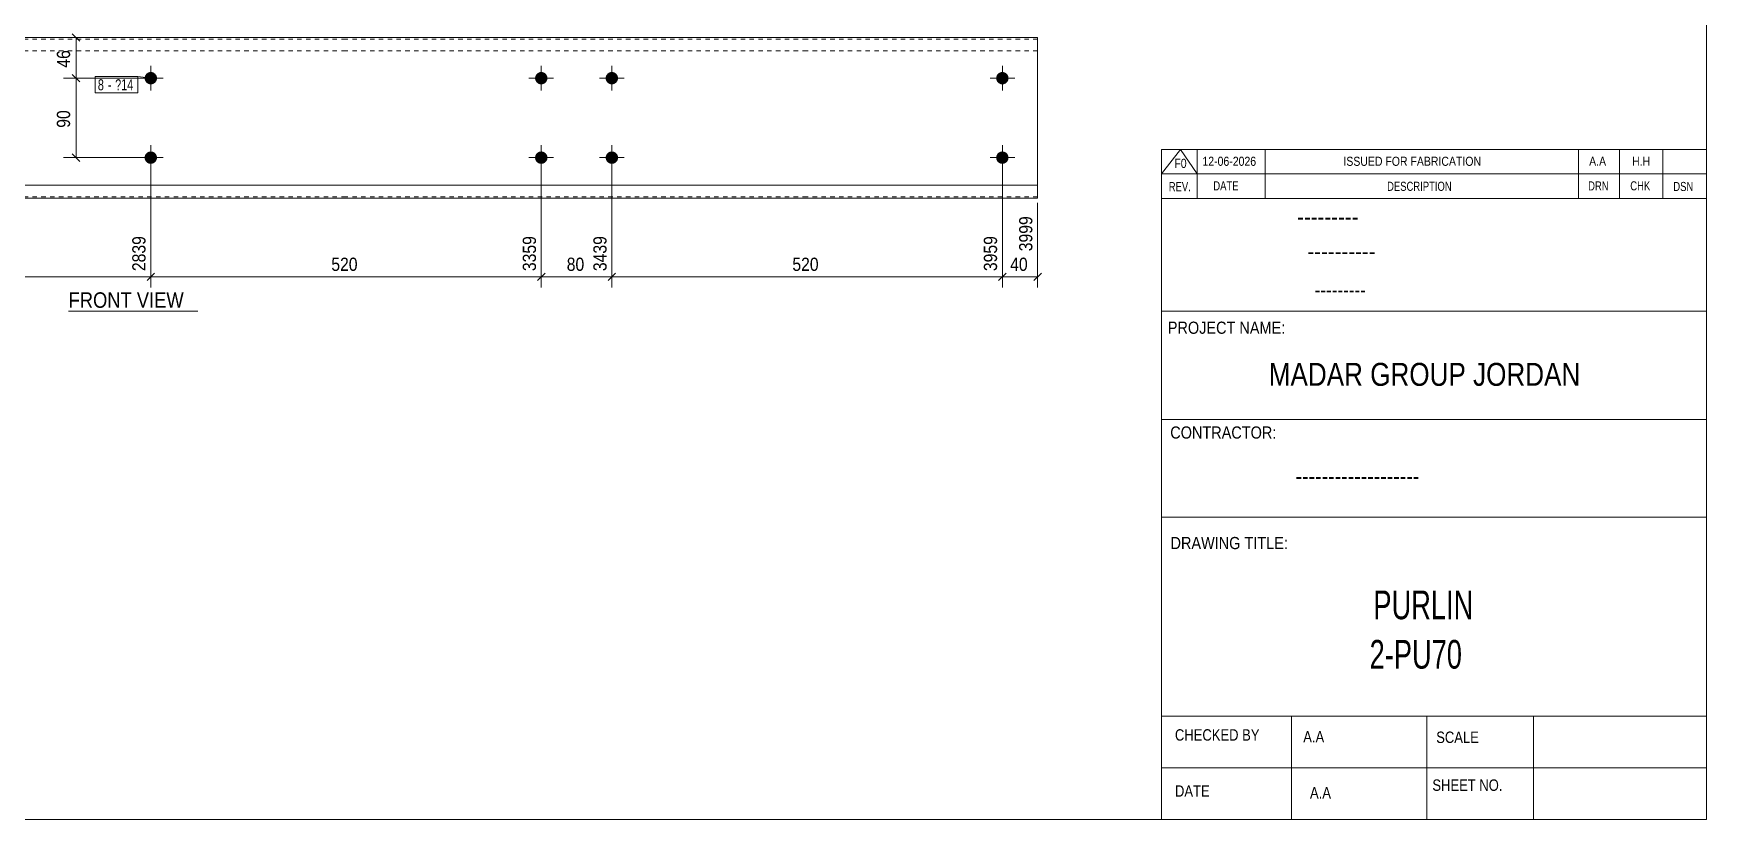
# Model space of a CAD drawing. Header units: millimetres. Extents: x 2 to 579, y 1 to 405.
# Drawn here: x 199.9 to 579, y 5 to 183 of the extents above; entities that cross this region are included whole.
import ezdxf

# ---------------------------------------------------------------- set-up
doc = ezdxf.new("R2010")
doc.units = ezdxf.units.MM
doc.linetypes.add('XKITLINE00', pattern=[0])
doc.linetypes.add('XKITLINE01', pattern=[4, 1, -1, 1, -1])
for name, color, linetype, lineweight in [('Bolt', 3, 'Continuous', 0), ('BoltMark', 7, 'Continuous', 0), ('Dimensions', 7, 'Continuous', 0), ('DrawingSheet', 5, 'Continuous', 0), ('OtherObjectType', 7, 'Continuous', 0), ('Part', 2, 'Continuous', 0)]:
    doc.layers.add(name, color=color, linetype=linetype, lineweight=lineweight)
doc.styles.add('@ARIAL_UNICODE_MS_BOLD', font='ARIAL.TTF')
doc.styles.add('ARIAL', font='ARIAL.TTF')
doc.styles.add('ARIAL_NARROW', font='ARIALN.TTF')
doc.styles.add('COMIC_SANS_MS_BOLD', font='COMICBD.TTF')
doc.styles.add('SWIS721_EX_BT', font='ARIAL.TTF')
doc.styles.add('SWISSE', font='ARIAL.TTF')

# ---------------------------------------------------------------- blocks, each defined once
blk = doc.blocks.new('*A3')
at = {"layer": 'Bolt'}
for points in [[(316.33, 172.88), (316.33, 172.84), (316.32, 172.81), (316.32, 172.77), (316.32, 172.74), (316.31, 172.7), (316.31, 172.67), (316.3, 172.64), (316.29, 172.6), (316.29, 172.57), (316.28, 172.54), (316.27, 172.5), (316.26, 172.47), (316.25, 172.44), (316.23, 172.41), (316.22, 172.37), (316.21, 172.34), (316.19, 172.31), (316.18, 172.28), (316.16, 172.25), (316.15, 172.22), (316.13, 172.19), (316.11, 172.16), (316.09, 172.13), (316.07, 172.1), (316.05, 172.08), (316.03, 172.05), (316.01, 172.02), (315.99, 172), (315.97, 171.97), (315.94, 171.94), (315.92, 171.92), (315.89, 171.9), (315.87, 171.87), (315.84, 171.85), (315.82, 171.83), (315.79, 171.81), (315.76, 171.79), (315.73, 171.77), (315.71, 171.75), (315.68, 171.73), (315.65, 171.71), (315.62, 171.69), (315.59, 171.68), (315.56, 171.66), (315.53, 171.64), (315.5, 171.63), (315.46, 171.62), (315.43, 171.6), (315.4, 171.59), (315.37, 171.58), (315.33, 171.57), (315.3, 171.56), (315.27, 171.55), (315.23, 171.54), (315.2, 171.54), (315.17, 171.53), (315.13, 171.53), (315.1, 171.52), (315.07, 171.52), (315.03, 171.51), (315, 171.51), (314.96, 171.51), (314.93, 171.51), (314.89, 171.51), (314.86, 171.51), (314.83, 171.51), (314.79, 171.52), (314.76, 171.52), (314.72, 171.53), (314.69, 171.53), (314.66, 171.54), (314.62, 171.54), (314.59, 171.55), (314.55, 171.56), (314.52, 171.57), (314.49, 171.58), (314.46, 171.59), (314.42, 171.6), (314.39, 171.62), (314.36, 171.63), (314.33, 171.64), (314.3, 171.66), (314.27, 171.68), (314.24, 171.69), (314.21, 171.71), (314.18, 171.73), (314.15, 171.75), (314.12, 171.77), (314.09, 171.79), (314.07, 171.81), (314.04, 171.83), (314.01, 171.85), (313.99, 171.87), (313.96, 171.9), (313.94, 171.92), (313.91, 171.94), (313.89, 171.97), (313.87, 172), (313.85, 172.02), (313.82, 172.05), (313.8, 172.08), (313.78, 172.1), (313.76, 172.13), (313.75, 172.16), (313.73, 172.19), (313.71, 172.22), (313.69, 172.25), (313.68, 172.28), (313.66, 172.31), (313.65, 172.34), (313.63, 172.37), (313.62, 172.41), (313.61, 172.44), (313.6, 172.47), (313.59, 172.5), (313.58, 172.54), (313.57, 172.57), (313.56, 172.6), (313.56, 172.64), (313.55, 172.67), (313.54, 172.7), (313.54, 172.74), (313.53, 172.77), (313.53, 172.81), (313.53, 172.84), (313.53, 172.88), (313.53, 172.91), (313.53, 172.94), (313.53, 172.98), (313.53, 173.01), (313.53, 173.05), (313.54, 173.08), (313.54, 173.12), (313.55, 173.15), (313.56, 173.18), (313.56, 173.22), (313.57, 173.25), (313.58, 173.28), (313.59, 173.32), (313.6, 173.35), (313.61, 173.38), (313.62, 173.41), (313.63, 173.45), (313.65, 173.48), (313.66, 173.51), (313.68, 173.54), (313.69, 173.57), (313.71, 173.6), (313.73, 173.63), (313.75, 173.66), (313.76, 173.69), (313.78, 173.72), (313.8, 173.74), (313.82, 173.77), (313.85, 173.8), (313.87, 173.82), (313.89, 173.85), (313.91, 173.88), (313.94, 173.9), (313.96, 173.92), (313.99, 173.95), (314.01, 173.97), (314.04, 173.99), (314.07, 174.01), (314.09, 174.03), (314.12, 174.05), (314.15, 174.07), (314.18, 174.09), (314.21, 174.11), (314.24, 174.13), (314.27, 174.14), (314.3, 174.16), (314.33, 174.18), (314.36, 174.19), (314.39, 174.2), (314.42, 174.22), (314.46, 174.23), (314.49, 174.24), (314.52, 174.25), (314.55, 174.26), (314.59, 174.27), (314.62, 174.28), (314.66, 174.28), (314.69, 174.29), (314.72, 174.29), (314.76, 174.3), (314.79, 174.3), (314.83, 174.31), (314.86, 174.31), (314.89, 174.31), (314.93, 174.31), (314.96, 174.31), (315, 174.31), (315.03, 174.31), (315.07, 174.3), (315.1, 174.3), (315.13, 174.29), (315.17, 174.29), (315.2, 174.28), (315.23, 174.28), (315.27, 174.27), (315.3, 174.26), (315.33, 174.25), (315.37, 174.24), (315.4, 174.23), (315.43, 174.22), (315.46, 174.2), (315.5, 174.19), (315.53, 174.18), (315.56, 174.16), (315.59, 174.14), (315.62, 174.13), (315.65, 174.11), (315.68, 174.09), (315.71, 174.07), (315.73, 174.05), (315.76, 174.03), (315.79, 174.01), (315.82, 173.99), (315.84, 173.97), (315.87, 173.95), (315.89, 173.92), (315.92, 173.9), (315.94, 173.88), (315.97, 173.85), (315.99, 173.82), (316.01, 173.8), (316.03, 173.77), (316.05, 173.74), (316.07, 173.72), (316.09, 173.69), (316.11, 173.66), (316.13, 173.63), (316.15, 173.6), (316.16, 173.57), (316.18, 173.54), (316.19, 173.51), (316.21, 173.48), (316.22, 173.45), (316.23, 173.41), (316.25, 173.38), (316.26, 173.35), (316.27, 173.32), (316.28, 173.28), (316.29, 173.25), (316.29, 173.22), (316.3, 173.18), (316.31, 173.15), (316.31, 173.12), (316.32, 173.08), (316.32, 173.05), (316.32, 173.01), (316.33, 172.98), (316.33, 172.94), (316.33, 172.91)], [(332.33, 172.88), (332.33, 172.84), (332.32, 172.81), (332.32, 172.77), (332.32, 172.74), (332.31, 172.7), (332.31, 172.67), (332.3, 172.64), (332.29, 172.6), (332.29, 172.57), (332.28, 172.54), (332.27, 172.5), (332.26, 172.47), (332.25, 172.44), (332.23, 172.41), (332.22, 172.37), (332.21, 172.34), (332.19, 172.31), (332.18, 172.28), (332.16, 172.25), (332.15, 172.22), (332.13, 172.19), (332.11, 172.16), (332.09, 172.13), (332.07, 172.1), (332.05, 172.08), (332.03, 172.05), (332.01, 172.02), (331.99, 172), (331.97, 171.97), (331.94, 171.94), (331.92, 171.92), (331.89, 171.9), (331.87, 171.87), (331.84, 171.85), (331.82, 171.83), (331.79, 171.81), (331.76, 171.79), (331.73, 171.77), (331.71, 171.75), (331.68, 171.73), (331.65, 171.71), (331.62, 171.69), (331.59, 171.68), (331.56, 171.66), (331.53, 171.64), (331.5, 171.63), (331.46, 171.62), (331.43, 171.6), (331.4, 171.59), (331.37, 171.58), (331.33, 171.57), (331.3, 171.56), (331.27, 171.55), (331.23, 171.54), (331.2, 171.54), (331.17, 171.53), (331.13, 171.53), (331.1, 171.52), (331.07, 171.52), (331.03, 171.51), (331, 171.51), (330.96, 171.51), (330.93, 171.51), (330.89, 171.51), (330.86, 171.51), (330.83, 171.51), (330.79, 171.52), (330.76, 171.52), (330.72, 171.53), (330.69, 171.53), (330.66, 171.54), (330.62, 171.54), (330.59, 171.55), (330.55, 171.56), (330.52, 171.57), (330.49, 171.58), (330.46, 171.59), (330.42, 171.6), (330.39, 171.62), (330.36, 171.63), (330.33, 171.64), (330.3, 171.66), (330.27, 171.68), (330.24, 171.69), (330.21, 171.71), (330.18, 171.73), (330.15, 171.75), (330.12, 171.77), (330.09, 171.79), (330.07, 171.81), (330.04, 171.83), (330.01, 171.85), (329.99, 171.87), (329.96, 171.9), (329.94, 171.92), (329.91, 171.94), (329.89, 171.97), (329.87, 172), (329.85, 172.02), (329.82, 172.05), (329.8, 172.08), (329.78, 172.1), (329.76, 172.13), (329.75, 172.16), (329.73, 172.19), (329.71, 172.22), (329.69, 172.25), (329.68, 172.28), (329.66, 172.31), (329.65, 172.34), (329.63, 172.37), (329.62, 172.41), (329.61, 172.44), (329.6, 172.47), (329.59, 172.5), (329.58, 172.54), (329.57, 172.57), (329.56, 172.6), (329.56, 172.64), (329.55, 172.67), (329.54, 172.7), (329.54, 172.74), (329.53, 172.77), (329.53, 172.81), (329.53, 172.84), (329.53, 172.88), (329.53, 172.91), (329.53, 172.94), (329.53, 172.98), (329.53, 173.01), (329.53, 173.05), (329.54, 173.08), (329.54, 173.12), (329.55, 173.15), (329.56, 173.18), (329.56, 173.22), (329.57, 173.25), (329.58, 173.28), (329.59, 173.32), (329.6, 173.35), (329.61, 173.38), (329.62, 173.41), (329.63, 173.45), (329.65, 173.48), (329.66, 173.51), (329.68, 173.54), (329.69, 173.57), (329.71, 173.6), (329.73, 173.63), (329.75, 173.66), (329.76, 173.69), (329.78, 173.72), (329.8, 173.74), (329.82, 173.77), (329.85, 173.8), (329.87, 173.82), (329.89, 173.85), (329.91, 173.88), (329.94, 173.9), (329.96, 173.92), (329.99, 173.95), (330.01, 173.97), (330.04, 173.99), (330.07, 174.01), (330.09, 174.03), (330.12, 174.05), (330.15, 174.07), (330.18, 174.09), (330.21, 174.11), (330.24, 174.13), (330.27, 174.14), (330.3, 174.16), (330.33, 174.18), (330.36, 174.19), (330.39, 174.2), (330.42, 174.22), (330.46, 174.23), (330.49, 174.24), (330.52, 174.25), (330.55, 174.26), (330.59, 174.27), (330.62, 174.28), (330.66, 174.28), (330.69, 174.29), (330.72, 174.29), (330.76, 174.3), (330.79, 174.3), (330.83, 174.31), (330.86, 174.31), (330.89, 174.31), (330.93, 174.31), (330.96, 174.31), (331, 174.31), (331.03, 174.31), (331.07, 174.3), (331.1, 174.3), (331.13, 174.29), (331.17, 174.29), (331.2, 174.28), (331.23, 174.28), (331.27, 174.27), (331.3, 174.26), (331.33, 174.25), (331.37, 174.24), (331.4, 174.23), (331.43, 174.22), (331.46, 174.2), (331.5, 174.19), (331.53, 174.18), (331.56, 174.16), (331.59, 174.14), (331.62, 174.13), (331.65, 174.11), (331.68, 174.09), (331.71, 174.07), (331.73, 174.05), (331.76, 174.03), (331.79, 174.01), (331.82, 173.99), (331.84, 173.97), (331.87, 173.95), (331.89, 173.92), (331.92, 173.9), (331.94, 173.88), (331.97, 173.85), (331.99, 173.82), (332.01, 173.8), (332.03, 173.77), (332.05, 173.74), (332.07, 173.72), (332.09, 173.69), (332.11, 173.66), (332.13, 173.63), (332.15, 173.6), (332.16, 173.57), (332.18, 173.54), (332.19, 173.51), (332.21, 173.48), (332.22, 173.45), (332.23, 173.41), (332.25, 173.38), (332.26, 173.35), (332.27, 173.32), (332.28, 173.28), (332.29, 173.25), (332.29, 173.22), (332.3, 173.18), (332.31, 173.15), (332.31, 173.12), (332.32, 173.08), (332.32, 173.05), (332.32, 173.01), (332.33, 172.98), (332.33, 172.94), (332.33, 172.91)], [(316.33, 154.88), (316.33, 154.84), (316.32, 154.81), (316.32, 154.77), (316.32, 154.74), (316.31, 154.7), (316.31, 154.67), (316.3, 154.64), (316.29, 154.6), (316.29, 154.57), (316.28, 154.54), (316.27, 154.5), (316.26, 154.47), (316.25, 154.44), (316.23, 154.41), (316.22, 154.37), (316.21, 154.34), (316.19, 154.31), (316.18, 154.28), (316.16, 154.25), (316.15, 154.22), (316.13, 154.19), (316.11, 154.16), (316.09, 154.13), (316.07, 154.1), (316.05, 154.08), (316.03, 154.05), (316.01, 154.02), (315.99, 154), (315.97, 153.97), (315.94, 153.94), (315.92, 153.92), (315.89, 153.9), (315.87, 153.87), (315.84, 153.85), (315.82, 153.83), (315.79, 153.81), (315.76, 153.79), (315.73, 153.77), (315.71, 153.75), (315.68, 153.73), (315.65, 153.71), (315.62, 153.69), (315.59, 153.68), (315.56, 153.66), (315.53, 153.64), (315.5, 153.63), (315.46, 153.62), (315.43, 153.6), (315.4, 153.59), (315.37, 153.58), (315.33, 153.57), (315.3, 153.56), (315.27, 153.55), (315.23, 153.54), (315.2, 153.54), (315.17, 153.53), (315.13, 153.53), (315.1, 153.52), (315.07, 153.52), (315.03, 153.51), (315, 153.51), (314.96, 153.51), (314.93, 153.51), (314.89, 153.51), (314.86, 153.51), (314.83, 153.51), (314.79, 153.52), (314.76, 153.52), (314.72, 153.53), (314.69, 153.53), (314.66, 153.54), (314.62, 153.54), (314.59, 153.55), (314.55, 153.56), (314.52, 153.57), (314.49, 153.58), (314.46, 153.59), (314.42, 153.6), (314.39, 153.62), (314.36, 153.63), (314.33, 153.64), (314.3, 153.66), (314.27, 153.68), (314.24, 153.69), (314.21, 153.71), (314.18, 153.73), (314.15, 153.75), (314.12, 153.77), (314.09, 153.79), (314.07, 153.81), (314.04, 153.83), (314.01, 153.85), (313.99, 153.87), (313.96, 153.9), (313.94, 153.92), (313.91, 153.94), (313.89, 153.97), (313.87, 154), (313.85, 154.02), (313.82, 154.05), (313.8, 154.08), (313.78, 154.1), (313.76, 154.13), (313.75, 154.16), (313.73, 154.19), (313.71, 154.22), (313.69, 154.25), (313.68, 154.28), (313.66, 154.31), (313.65, 154.34), (313.63, 154.37), (313.62, 154.41), (313.61, 154.44), (313.6, 154.47), (313.59, 154.5), (313.58, 154.54), (313.57, 154.57), (313.56, 154.6), (313.56, 154.64), (313.55, 154.67), (313.54, 154.7), (313.54, 154.74), (313.53, 154.77), (313.53, 154.81), (313.53, 154.84), (313.53, 154.88), (313.53, 154.91), (313.53, 154.94), (313.53, 154.98), (313.53, 155.01), (313.53, 155.05), (313.54, 155.08), (313.54, 155.12), (313.55, 155.15), (313.56, 155.18), (313.56, 155.22), (313.57, 155.25), (313.58, 155.28), (313.59, 155.32), (313.6, 155.35), (313.61, 155.38), (313.62, 155.41), (313.63, 155.45), (313.65, 155.48), (313.66, 155.51), (313.68, 155.54), (313.69, 155.57), (313.71, 155.6), (313.73, 155.63), (313.75, 155.66), (313.76, 155.69), (313.78, 155.72), (313.8, 155.74), (313.82, 155.77), (313.85, 155.8), (313.87, 155.82), (313.89, 155.85), (313.91, 155.88), (313.94, 155.9), (313.96, 155.92), (313.99, 155.95), (314.01, 155.97), (314.04, 155.99), (314.07, 156.01), (314.09, 156.03), (314.12, 156.05), (314.15, 156.07), (314.18, 156.09), (314.21, 156.11), (314.24, 156.13), (314.27, 156.14), (314.3, 156.16), (314.33, 156.18), (314.36, 156.19), (314.39, 156.2), (314.42, 156.22), (314.46, 156.23), (314.49, 156.24), (314.52, 156.25), (314.55, 156.26), (314.59, 156.27), (314.62, 156.28), (314.66, 156.28), (314.69, 156.29), (314.72, 156.29), (314.76, 156.3), (314.79, 156.3), (314.83, 156.31), (314.86, 156.31), (314.89, 156.31), (314.93, 156.31), (314.96, 156.31), (315, 156.31), (315.03, 156.31), (315.07, 156.3), (315.1, 156.3), (315.13, 156.29), (315.17, 156.29), (315.2, 156.28), (315.23, 156.28), (315.27, 156.27), (315.3, 156.26), (315.33, 156.25), (315.37, 156.24), (315.4, 156.23), (315.43, 156.22), (315.46, 156.2), (315.5, 156.19), (315.53, 156.18), (315.56, 156.16), (315.59, 156.14), (315.62, 156.13), (315.65, 156.11), (315.68, 156.09), (315.71, 156.07), (315.73, 156.05), (315.76, 156.03), (315.79, 156.01), (315.82, 155.99), (315.84, 155.97), (315.87, 155.95), (315.89, 155.92), (315.92, 155.9), (315.94, 155.88), (315.97, 155.85), (315.99, 155.82), (316.01, 155.8), (316.03, 155.77), (316.05, 155.74), (316.07, 155.72), (316.09, 155.69), (316.11, 155.66), (316.13, 155.63), (316.15, 155.6), (316.16, 155.57), (316.18, 155.54), (316.19, 155.51), (316.21, 155.48), (316.22, 155.45), (316.23, 155.41), (316.25, 155.38), (316.26, 155.35), (316.27, 155.32), (316.28, 155.28), (316.29, 155.25), (316.29, 155.22), (316.3, 155.18), (316.31, 155.15), (316.31, 155.12), (316.32, 155.08), (316.32, 155.05), (316.32, 155.01), (316.33, 154.98), (316.33, 154.94), (316.33, 154.91)], [(332.33, 154.88), (332.33, 154.84), (332.32, 154.81), (332.32, 154.77), (332.32, 154.74), (332.31, 154.7), (332.31, 154.67), (332.3, 154.64), (332.29, 154.6), (332.29, 154.57), (332.28, 154.54), (332.27, 154.5), (332.26, 154.47), (332.25, 154.44), (332.23, 154.41), (332.22, 154.37), (332.21, 154.34), (332.19, 154.31), (332.18, 154.28), (332.16, 154.25), (332.15, 154.22), (332.13, 154.19), (332.11, 154.16), (332.09, 154.13), (332.07, 154.1), (332.05, 154.08), (332.03, 154.05), (332.01, 154.02), (331.99, 154), (331.97, 153.97), (331.94, 153.94), (331.92, 153.92), (331.89, 153.9), (331.87, 153.87), (331.84, 153.85), (331.82, 153.83), (331.79, 153.81), (331.76, 153.79), (331.73, 153.77), (331.71, 153.75), (331.68, 153.73), (331.65, 153.71), (331.62, 153.69), (331.59, 153.68), (331.56, 153.66), (331.53, 153.64), (331.5, 153.63), (331.46, 153.62), (331.43, 153.6), (331.4, 153.59), (331.37, 153.58), (331.33, 153.57), (331.3, 153.56), (331.27, 153.55), (331.23, 153.54), (331.2, 153.54), (331.17, 153.53), (331.13, 153.53), (331.1, 153.52), (331.07, 153.52), (331.03, 153.51), (331, 153.51), (330.96, 153.51), (330.93, 153.51), (330.89, 153.51), (330.86, 153.51), (330.83, 153.51), (330.79, 153.52), (330.76, 153.52), (330.72, 153.53), (330.69, 153.53), (330.66, 153.54), (330.62, 153.54), (330.59, 153.55), (330.55, 153.56), (330.52, 153.57), (330.49, 153.58), (330.46, 153.59), (330.42, 153.6), (330.39, 153.62), (330.36, 153.63), (330.33, 153.64), (330.3, 153.66), (330.27, 153.68), (330.24, 153.69), (330.21, 153.71), (330.18, 153.73), (330.15, 153.75), (330.12, 153.77), (330.09, 153.79), (330.07, 153.81), (330.04, 153.83), (330.01, 153.85), (329.99, 153.87), (329.96, 153.9), (329.94, 153.92), (329.91, 153.94), (329.89, 153.97), (329.87, 154), (329.85, 154.02), (329.82, 154.05), (329.8, 154.08), (329.78, 154.1), (329.76, 154.13), (329.75, 154.16), (329.73, 154.19), (329.71, 154.22), (329.69, 154.25), (329.68, 154.28), (329.66, 154.31), (329.65, 154.34), (329.63, 154.37), (329.62, 154.41), (329.61, 154.44), (329.6, 154.47), (329.59, 154.5), (329.58, 154.54), (329.57, 154.57), (329.56, 154.6), (329.56, 154.64), (329.55, 154.67), (329.54, 154.7), (329.54, 154.74), (329.53, 154.77), (329.53, 154.81), (329.53, 154.84), (329.53, 154.88), (329.53, 154.91), (329.53, 154.94), (329.53, 154.98), (329.53, 155.01), (329.53, 155.05), (329.54, 155.08), (329.54, 155.12), (329.55, 155.15), (329.56, 155.18), (329.56, 155.22), (329.57, 155.25), (329.58, 155.28), (329.59, 155.32), (329.6, 155.35), (329.61, 155.38), (329.62, 155.41), (329.63, 155.45), (329.65, 155.48), (329.66, 155.51), (329.68, 155.54), (329.69, 155.57), (329.71, 155.6), (329.73, 155.63), (329.75, 155.66), (329.76, 155.69), (329.78, 155.72), (329.8, 155.74), (329.82, 155.77), (329.85, 155.8), (329.87, 155.82), (329.89, 155.85), (329.91, 155.88), (329.94, 155.9), (329.96, 155.92), (329.99, 155.95), (330.01, 155.97), (330.04, 155.99), (330.07, 156.01), (330.09, 156.03), (330.12, 156.05), (330.15, 156.07), (330.18, 156.09), (330.21, 156.11), (330.24, 156.13), (330.27, 156.14), (330.3, 156.16), (330.33, 156.18), (330.36, 156.19), (330.39, 156.2), (330.42, 156.22), (330.46, 156.23), (330.49, 156.24), (330.52, 156.25), (330.55, 156.26), (330.59, 156.27), (330.62, 156.28), (330.66, 156.28), (330.69, 156.29), (330.72, 156.29), (330.76, 156.3), (330.79, 156.3), (330.83, 156.31), (330.86, 156.31), (330.89, 156.31), (330.93, 156.31), (330.96, 156.31), (331, 156.31), (331.03, 156.31), (331.07, 156.3), (331.1, 156.3), (331.13, 156.29), (331.17, 156.29), (331.2, 156.28), (331.23, 156.28), (331.27, 156.27), (331.3, 156.26), (331.33, 156.25), (331.37, 156.24), (331.4, 156.23), (331.43, 156.22), (331.46, 156.2), (331.5, 156.19), (331.53, 156.18), (331.56, 156.16), (331.59, 156.14), (331.62, 156.13), (331.65, 156.11), (331.68, 156.09), (331.71, 156.07), (331.73, 156.05), (331.76, 156.03), (331.79, 156.01), (331.82, 155.99), (331.84, 155.97), (331.87, 155.95), (331.89, 155.92), (331.92, 155.9), (331.94, 155.88), (331.97, 155.85), (331.99, 155.82), (332.01, 155.8), (332.03, 155.77), (332.05, 155.74), (332.07, 155.72), (332.09, 155.69), (332.11, 155.66), (332.13, 155.63), (332.15, 155.6), (332.16, 155.57), (332.18, 155.54), (332.19, 155.51), (332.21, 155.48), (332.22, 155.45), (332.23, 155.41), (332.25, 155.38), (332.26, 155.35), (332.27, 155.32), (332.28, 155.28), (332.29, 155.25), (332.29, 155.22), (332.3, 155.18), (332.31, 155.15), (332.31, 155.12), (332.32, 155.08), (332.32, 155.05), (332.32, 155.01), (332.33, 154.98), (332.33, 154.94), (332.33, 154.91)]]:
    blk.add_hatch(color=3, dxfattribs=at).paths.add_polyline_path(points, flags=17)
at = {"layer": 'Bolt', "color": 3, "linetype": 'XKITLINE00', "lineweight": 0}
for p, q in [((314.93, 175.71), (314.93, 170.11)), ((330.93, 175.71), (330.93, 170.11)), ((317.73, 172.91), (312.13, 172.91)), ((333.73, 172.91), (328.13, 172.91)), ((314.93, 157.71), (314.93, 152.11)), ((330.93, 157.71), (330.93, 152.11)), ((317.73, 154.91), (312.13, 154.91)), ((333.73, 154.91), (328.13, 154.91))]:
    blk.add_line(p, q, dxfattribs=at)
blk = doc.blocks.new('*A4')
at = {"layer": 'Bolt'}
for points in [[(227.84, 172.88), (227.84, 172.84), (227.84, 172.81), (227.83, 172.77), (227.83, 172.74), (227.83, 172.7), (227.82, 172.67), (227.81, 172.64), (227.81, 172.6), (227.8, 172.57), (227.79, 172.54), (227.78, 172.5), (227.77, 172.47), (227.76, 172.44), (227.75, 172.41), (227.73, 172.37), (227.72, 172.34), (227.71, 172.31), (227.69, 172.28), (227.68, 172.25), (227.66, 172.22), (227.64, 172.19), (227.62, 172.16), (227.6, 172.13), (227.58, 172.1), (227.56, 172.08), (227.54, 172.05), (227.52, 172.02), (227.5, 172), (227.48, 171.97), (227.45, 171.94), (227.43, 171.92), (227.41, 171.9), (227.38, 171.87), (227.35, 171.85), (227.33, 171.83), (227.3, 171.81), (227.27, 171.79), (227.25, 171.77), (227.22, 171.75), (227.19, 171.73), (227.16, 171.71), (227.13, 171.69), (227.1, 171.68), (227.07, 171.66), (227.04, 171.64), (227.01, 171.63), (226.98, 171.62), (226.94, 171.6), (226.91, 171.59), (226.88, 171.58), (226.85, 171.57), (226.81, 171.56), (226.78, 171.55), (226.75, 171.54), (226.71, 171.54), (226.68, 171.53), (226.65, 171.53), (226.61, 171.52), (226.58, 171.52), (226.54, 171.51), (226.51, 171.51), (226.47, 171.51), (226.44, 171.51), (226.41, 171.51), (226.37, 171.51), (226.34, 171.51), (226.3, 171.52), (226.27, 171.52), (226.23, 171.53), (226.2, 171.53), (226.17, 171.54), (226.13, 171.54), (226.1, 171.55), (226.07, 171.56), (226.03, 171.57), (226, 171.58), (225.97, 171.59), (225.94, 171.6), (225.9, 171.62), (225.87, 171.63), (225.84, 171.64), (225.81, 171.66), (225.78, 171.68), (225.75, 171.69), (225.72, 171.71), (225.69, 171.73), (225.66, 171.75), (225.63, 171.77), (225.61, 171.79), (225.58, 171.81), (225.55, 171.83), (225.53, 171.85), (225.5, 171.87), (225.47, 171.9), (225.45, 171.92), (225.43, 171.94), (225.4, 171.97), (225.38, 172), (225.36, 172.02), (225.34, 172.05), (225.32, 172.08), (225.3, 172.1), (225.28, 172.13), (225.26, 172.16), (225.24, 172.19), (225.22, 172.22), (225.21, 172.25), (225.19, 172.28), (225.17, 172.31), (225.16, 172.34), (225.15, 172.37), (225.13, 172.41), (225.12, 172.44), (225.11, 172.47), (225.1, 172.5), (225.09, 172.54), (225.08, 172.57), (225.07, 172.6), (225.07, 172.64), (225.06, 172.67), (225.06, 172.7), (225.05, 172.74), (225.05, 172.77), (225.04, 172.81), (225.04, 172.84), (225.04, 172.88), (225.04, 172.91), (225.04, 172.94), (225.04, 172.98), (225.04, 173.01), (225.05, 173.05), (225.05, 173.08), (225.06, 173.12), (225.06, 173.15), (225.07, 173.18), (225.07, 173.22), (225.08, 173.25), (225.09, 173.28), (225.1, 173.32), (225.11, 173.35), (225.12, 173.38), (225.13, 173.41), (225.15, 173.45), (225.16, 173.48), (225.17, 173.51), (225.19, 173.54), (225.21, 173.57), (225.22, 173.6), (225.24, 173.63), (225.26, 173.66), (225.28, 173.69), (225.3, 173.72), (225.32, 173.74), (225.34, 173.77), (225.36, 173.8), (225.38, 173.82), (225.4, 173.85), (225.43, 173.88), (225.45, 173.9), (225.47, 173.92), (225.5, 173.95), (225.53, 173.97), (225.55, 173.99), (225.58, 174.01), (225.61, 174.03), (225.63, 174.05), (225.66, 174.07), (225.69, 174.09), (225.72, 174.11), (225.75, 174.13), (225.78, 174.14), (225.81, 174.16), (225.84, 174.18), (225.87, 174.19), (225.9, 174.2), (225.94, 174.22), (225.97, 174.23), (226, 174.24), (226.03, 174.25), (226.07, 174.26), (226.1, 174.27), (226.13, 174.28), (226.17, 174.28), (226.2, 174.29), (226.23, 174.29), (226.27, 174.3), (226.3, 174.3), (226.34, 174.31), (226.37, 174.31), (226.41, 174.31), (226.44, 174.31), (226.47, 174.31), (226.51, 174.31), (226.54, 174.31), (226.58, 174.3), (226.61, 174.3), (226.65, 174.29), (226.68, 174.29), (226.71, 174.28), (226.75, 174.28), (226.78, 174.27), (226.81, 174.26), (226.85, 174.25), (226.88, 174.24), (226.91, 174.23), (226.94, 174.22), (226.98, 174.2), (227.01, 174.19), (227.04, 174.18), (227.07, 174.16), (227.1, 174.14), (227.13, 174.13), (227.16, 174.11), (227.19, 174.09), (227.22, 174.07), (227.25, 174.05), (227.27, 174.03), (227.3, 174.01), (227.33, 173.99), (227.35, 173.97), (227.38, 173.95), (227.41, 173.92), (227.43, 173.9), (227.45, 173.88), (227.48, 173.85), (227.5, 173.82), (227.52, 173.8), (227.54, 173.77), (227.56, 173.74), (227.58, 173.72), (227.6, 173.69), (227.62, 173.66), (227.64, 173.63), (227.66, 173.6), (227.68, 173.57), (227.69, 173.54), (227.71, 173.51), (227.72, 173.48), (227.73, 173.45), (227.75, 173.41), (227.76, 173.38), (227.77, 173.35), (227.78, 173.32), (227.79, 173.28), (227.8, 173.25), (227.81, 173.22), (227.81, 173.18), (227.82, 173.15), (227.83, 173.12), (227.83, 173.08), (227.83, 173.05), (227.84, 173.01), (227.84, 172.98), (227.84, 172.94), (227.84, 172.91)], [(420.82, 172.88), (420.81, 172.84), (420.81, 172.81), (420.81, 172.77), (420.81, 172.74), (420.8, 172.7), (420.8, 172.67), (420.79, 172.64), (420.78, 172.6), (420.77, 172.57), (420.77, 172.54), (420.76, 172.5), (420.75, 172.47), (420.73, 172.44), (420.72, 172.41), (420.71, 172.37), (420.7, 172.34), (420.68, 172.31), (420.67, 172.28), (420.65, 172.25), (420.63, 172.22), (420.62, 172.19), (420.6, 172.16), (420.58, 172.13), (420.56, 172.1), (420.54, 172.08), (420.52, 172.05), (420.5, 172.02), (420.48, 172), (420.45, 171.97), (420.43, 171.94), (420.41, 171.92), (420.38, 171.9), (420.36, 171.87), (420.33, 171.85), (420.3, 171.83), (420.28, 171.81), (420.25, 171.79), (420.22, 171.77), (420.19, 171.75), (420.17, 171.73), (420.14, 171.71), (420.11, 171.69), (420.08, 171.68), (420.05, 171.66), (420.01, 171.64), (419.98, 171.63), (419.95, 171.62), (419.92, 171.6), (419.89, 171.59), (419.86, 171.58), (419.82, 171.57), (419.79, 171.56), (419.76, 171.55), (419.72, 171.54), (419.69, 171.54), (419.66, 171.53), (419.62, 171.53), (419.59, 171.52), (419.55, 171.52), (419.52, 171.51), (419.48, 171.51), (419.45, 171.51), (419.42, 171.51), (419.38, 171.51), (419.35, 171.51), (419.31, 171.51), (419.28, 171.52), (419.24, 171.52), (419.21, 171.53), (419.18, 171.53), (419.14, 171.54), (419.11, 171.54), (419.08, 171.55), (419.04, 171.56), (419.01, 171.57), (418.98, 171.58), (418.94, 171.59), (418.91, 171.6), (418.88, 171.62), (418.85, 171.63), (418.82, 171.64), (418.79, 171.66), (418.76, 171.68), (418.73, 171.69), (418.7, 171.71), (418.67, 171.73), (418.64, 171.75), (418.61, 171.77), (418.58, 171.79), (418.55, 171.81), (418.53, 171.83), (418.5, 171.85), (418.48, 171.87), (418.45, 171.9), (418.43, 171.92), (418.4, 171.94), (418.38, 171.97), (418.36, 172), (418.33, 172.02), (418.31, 172.05), (418.29, 172.08), (418.27, 172.1), (418.25, 172.13), (418.23, 172.16), (418.22, 172.19), (418.2, 172.22), (418.18, 172.25), (418.17, 172.28), (418.15, 172.31), (418.14, 172.34), (418.12, 172.37), (418.11, 172.41), (418.1, 172.44), (418.09, 172.47), (418.08, 172.5), (418.07, 172.54), (418.06, 172.57), (418.05, 172.6), (418.04, 172.64), (418.04, 172.67), (418.03, 172.7), (418.03, 172.74), (418.02, 172.77), (418.02, 172.81), (418.02, 172.84), (418.02, 172.88), (418.02, 172.91), (418.02, 172.94), (418.02, 172.98), (418.02, 173.01), (418.02, 173.05), (418.03, 173.08), (418.03, 173.12), (418.04, 173.15), (418.04, 173.18), (418.05, 173.22), (418.06, 173.25), (418.07, 173.28), (418.08, 173.32), (418.09, 173.35), (418.1, 173.38), (418.11, 173.41), (418.12, 173.45), (418.14, 173.48), (418.15, 173.51), (418.17, 173.54), (418.18, 173.57), (418.2, 173.6), (418.22, 173.63), (418.23, 173.66), (418.25, 173.69), (418.27, 173.72), (418.29, 173.74), (418.31, 173.77), (418.33, 173.8), (418.36, 173.82), (418.38, 173.85), (418.4, 173.88), (418.43, 173.9), (418.45, 173.92), (418.48, 173.95), (418.5, 173.97), (418.53, 173.99), (418.55, 174.01), (418.58, 174.03), (418.61, 174.05), (418.64, 174.07), (418.67, 174.09), (418.7, 174.11), (418.73, 174.13), (418.76, 174.14), (418.79, 174.16), (418.82, 174.18), (418.85, 174.19), (418.88, 174.2), (418.91, 174.22), (418.94, 174.23), (418.98, 174.24), (419.01, 174.25), (419.04, 174.26), (419.08, 174.27), (419.11, 174.28), (419.14, 174.28), (419.18, 174.29), (419.21, 174.29), (419.24, 174.3), (419.28, 174.3), (419.31, 174.31), (419.35, 174.31), (419.38, 174.31), (419.42, 174.31), (419.45, 174.31), (419.48, 174.31), (419.52, 174.31), (419.55, 174.3), (419.59, 174.3), (419.62, 174.29), (419.66, 174.29), (419.69, 174.28), (419.72, 174.28), (419.76, 174.27), (419.79, 174.26), (419.82, 174.25), (419.86, 174.24), (419.89, 174.23), (419.92, 174.22), (419.95, 174.2), (419.98, 174.19), (420.01, 174.18), (420.05, 174.16), (420.08, 174.14), (420.11, 174.13), (420.14, 174.11), (420.17, 174.09), (420.19, 174.07), (420.22, 174.05), (420.25, 174.03), (420.28, 174.01), (420.3, 173.99), (420.33, 173.97), (420.36, 173.95), (420.38, 173.92), (420.41, 173.9), (420.43, 173.88), (420.45, 173.85), (420.48, 173.82), (420.5, 173.8), (420.52, 173.77), (420.54, 173.74), (420.56, 173.72), (420.58, 173.69), (420.6, 173.66), (420.62, 173.63), (420.63, 173.6), (420.65, 173.57), (420.67, 173.54), (420.68, 173.51), (420.7, 173.48), (420.71, 173.45), (420.72, 173.41), (420.73, 173.38), (420.75, 173.35), (420.76, 173.32), (420.77, 173.28), (420.77, 173.25), (420.78, 173.22), (420.79, 173.18), (420.8, 173.15), (420.8, 173.12), (420.81, 173.08), (420.81, 173.05), (420.81, 173.01), (420.81, 172.98), (420.82, 172.94), (420.82, 172.91)], [(227.84, 154.88), (227.84, 154.84), (227.84, 154.81), (227.83, 154.77), (227.83, 154.74), (227.83, 154.7), (227.82, 154.67), (227.81, 154.64), (227.81, 154.6), (227.8, 154.57), (227.79, 154.54), (227.78, 154.5), (227.77, 154.47), (227.76, 154.44), (227.75, 154.41), (227.73, 154.37), (227.72, 154.34), (227.71, 154.31), (227.69, 154.28), (227.68, 154.25), (227.66, 154.22), (227.64, 154.19), (227.62, 154.16), (227.6, 154.13), (227.58, 154.1), (227.56, 154.08), (227.54, 154.05), (227.52, 154.02), (227.5, 154), (227.48, 153.97), (227.45, 153.94), (227.43, 153.92), (227.41, 153.9), (227.38, 153.87), (227.35, 153.85), (227.33, 153.83), (227.3, 153.81), (227.27, 153.79), (227.25, 153.77), (227.22, 153.75), (227.19, 153.73), (227.16, 153.71), (227.13, 153.69), (227.1, 153.68), (227.07, 153.66), (227.04, 153.64), (227.01, 153.63), (226.98, 153.62), (226.94, 153.6), (226.91, 153.59), (226.88, 153.58), (226.85, 153.57), (226.81, 153.56), (226.78, 153.55), (226.75, 153.54), (226.71, 153.54), (226.68, 153.53), (226.65, 153.53), (226.61, 153.52), (226.58, 153.52), (226.54, 153.51), (226.51, 153.51), (226.47, 153.51), (226.44, 153.51), (226.41, 153.51), (226.37, 153.51), (226.34, 153.51), (226.3, 153.52), (226.27, 153.52), (226.23, 153.53), (226.2, 153.53), (226.17, 153.54), (226.13, 153.54), (226.1, 153.55), (226.07, 153.56), (226.03, 153.57), (226, 153.58), (225.97, 153.59), (225.94, 153.6), (225.9, 153.62), (225.87, 153.63), (225.84, 153.64), (225.81, 153.66), (225.78, 153.68), (225.75, 153.69), (225.72, 153.71), (225.69, 153.73), (225.66, 153.75), (225.63, 153.77), (225.61, 153.79), (225.58, 153.81), (225.55, 153.83), (225.53, 153.85), (225.5, 153.87), (225.47, 153.9), (225.45, 153.92), (225.43, 153.94), (225.4, 153.97), (225.38, 154), (225.36, 154.02), (225.34, 154.05), (225.32, 154.08), (225.3, 154.1), (225.28, 154.13), (225.26, 154.16), (225.24, 154.19), (225.22, 154.22), (225.21, 154.25), (225.19, 154.28), (225.17, 154.31), (225.16, 154.34), (225.15, 154.37), (225.13, 154.41), (225.12, 154.44), (225.11, 154.47), (225.1, 154.5), (225.09, 154.54), (225.08, 154.57), (225.07, 154.6), (225.07, 154.64), (225.06, 154.67), (225.06, 154.7), (225.05, 154.74), (225.05, 154.77), (225.04, 154.81), (225.04, 154.84), (225.04, 154.88), (225.04, 154.91), (225.04, 154.94), (225.04, 154.98), (225.04, 155.01), (225.05, 155.05), (225.05, 155.08), (225.06, 155.12), (225.06, 155.15), (225.07, 155.18), (225.07, 155.22), (225.08, 155.25), (225.09, 155.28), (225.1, 155.32), (225.11, 155.35), (225.12, 155.38), (225.13, 155.41), (225.15, 155.45), (225.16, 155.48), (225.17, 155.51), (225.19, 155.54), (225.21, 155.57), (225.22, 155.6), (225.24, 155.63), (225.26, 155.66), (225.28, 155.69), (225.3, 155.72), (225.32, 155.74), (225.34, 155.77), (225.36, 155.8), (225.38, 155.82), (225.4, 155.85), (225.43, 155.88), (225.45, 155.9), (225.47, 155.92), (225.5, 155.95), (225.53, 155.97), (225.55, 155.99), (225.58, 156.01), (225.61, 156.03), (225.63, 156.05), (225.66, 156.07), (225.69, 156.09), (225.72, 156.11), (225.75, 156.13), (225.78, 156.14), (225.81, 156.16), (225.84, 156.18), (225.87, 156.19), (225.9, 156.2), (225.94, 156.22), (225.97, 156.23), (226, 156.24), (226.03, 156.25), (226.07, 156.26), (226.1, 156.27), (226.13, 156.28), (226.17, 156.28), (226.2, 156.29), (226.23, 156.29), (226.27, 156.3), (226.3, 156.3), (226.34, 156.31), (226.37, 156.31), (226.41, 156.31), (226.44, 156.31), (226.47, 156.31), (226.51, 156.31), (226.54, 156.31), (226.58, 156.3), (226.61, 156.3), (226.65, 156.29), (226.68, 156.29), (226.71, 156.28), (226.75, 156.28), (226.78, 156.27), (226.81, 156.26), (226.85, 156.25), (226.88, 156.24), (226.91, 156.23), (226.94, 156.22), (226.98, 156.2), (227.01, 156.19), (227.04, 156.18), (227.07, 156.16), (227.1, 156.14), (227.13, 156.13), (227.16, 156.11), (227.19, 156.09), (227.22, 156.07), (227.25, 156.05), (227.27, 156.03), (227.3, 156.01), (227.33, 155.99), (227.35, 155.97), (227.38, 155.95), (227.41, 155.92), (227.43, 155.9), (227.45, 155.88), (227.48, 155.85), (227.5, 155.82), (227.52, 155.8), (227.54, 155.77), (227.56, 155.74), (227.58, 155.72), (227.6, 155.69), (227.62, 155.66), (227.64, 155.63), (227.66, 155.6), (227.68, 155.57), (227.69, 155.54), (227.71, 155.51), (227.72, 155.48), (227.73, 155.45), (227.75, 155.41), (227.76, 155.38), (227.77, 155.35), (227.78, 155.32), (227.79, 155.28), (227.8, 155.25), (227.81, 155.22), (227.81, 155.18), (227.82, 155.15), (227.83, 155.12), (227.83, 155.08), (227.83, 155.05), (227.84, 155.01), (227.84, 154.98), (227.84, 154.94), (227.84, 154.91)], [(420.82, 154.88), (420.81, 154.84), (420.81, 154.81), (420.81, 154.77), (420.81, 154.74), (420.8, 154.7), (420.8, 154.67), (420.79, 154.64), (420.78, 154.6), (420.77, 154.57), (420.77, 154.54), (420.76, 154.5), (420.75, 154.47), (420.73, 154.44), (420.72, 154.41), (420.71, 154.37), (420.7, 154.34), (420.68, 154.31), (420.67, 154.28), (420.65, 154.25), (420.63, 154.22), (420.62, 154.19), (420.6, 154.16), (420.58, 154.13), (420.56, 154.1), (420.54, 154.08), (420.52, 154.05), (420.5, 154.02), (420.48, 154), (420.45, 153.97), (420.43, 153.94), (420.41, 153.92), (420.38, 153.9), (420.36, 153.87), (420.33, 153.85), (420.3, 153.83), (420.28, 153.81), (420.25, 153.79), (420.22, 153.77), (420.19, 153.75), (420.17, 153.73), (420.14, 153.71), (420.11, 153.69), (420.08, 153.68), (420.05, 153.66), (420.01, 153.64), (419.98, 153.63), (419.95, 153.62), (419.92, 153.6), (419.89, 153.59), (419.86, 153.58), (419.82, 153.57), (419.79, 153.56), (419.76, 153.55), (419.72, 153.54), (419.69, 153.54), (419.66, 153.53), (419.62, 153.53), (419.59, 153.52), (419.55, 153.52), (419.52, 153.51), (419.48, 153.51), (419.45, 153.51), (419.42, 153.51), (419.38, 153.51), (419.35, 153.51), (419.31, 153.51), (419.28, 153.52), (419.24, 153.52), (419.21, 153.53), (419.18, 153.53), (419.14, 153.54), (419.11, 153.54), (419.08, 153.55), (419.04, 153.56), (419.01, 153.57), (418.98, 153.58), (418.94, 153.59), (418.91, 153.6), (418.88, 153.62), (418.85, 153.63), (418.82, 153.64), (418.79, 153.66), (418.76, 153.68), (418.73, 153.69), (418.7, 153.71), (418.67, 153.73), (418.64, 153.75), (418.61, 153.77), (418.58, 153.79), (418.55, 153.81), (418.53, 153.83), (418.5, 153.85), (418.48, 153.87), (418.45, 153.9), (418.43, 153.92), (418.4, 153.94), (418.38, 153.97), (418.36, 154), (418.33, 154.02), (418.31, 154.05), (418.29, 154.08), (418.27, 154.1), (418.25, 154.13), (418.23, 154.16), (418.22, 154.19), (418.2, 154.22), (418.18, 154.25), (418.17, 154.28), (418.15, 154.31), (418.14, 154.34), (418.12, 154.37), (418.11, 154.41), (418.1, 154.44), (418.09, 154.47), (418.08, 154.5), (418.07, 154.54), (418.06, 154.57), (418.05, 154.6), (418.04, 154.64), (418.04, 154.67), (418.03, 154.7), (418.03, 154.74), (418.02, 154.77), (418.02, 154.81), (418.02, 154.84), (418.02, 154.88), (418.02, 154.91), (418.02, 154.94), (418.02, 154.98), (418.02, 155.01), (418.02, 155.05), (418.03, 155.08), (418.03, 155.12), (418.04, 155.15), (418.04, 155.18), (418.05, 155.22), (418.06, 155.25), (418.07, 155.28), (418.08, 155.32), (418.09, 155.35), (418.1, 155.38), (418.11, 155.41), (418.12, 155.45), (418.14, 155.48), (418.15, 155.51), (418.17, 155.54), (418.18, 155.57), (418.2, 155.6), (418.22, 155.63), (418.23, 155.66), (418.25, 155.69), (418.27, 155.72), (418.29, 155.74), (418.31, 155.77), (418.33, 155.8), (418.36, 155.82), (418.38, 155.85), (418.4, 155.88), (418.43, 155.9), (418.45, 155.92), (418.48, 155.95), (418.5, 155.97), (418.53, 155.99), (418.55, 156.01), (418.58, 156.03), (418.61, 156.05), (418.64, 156.07), (418.67, 156.09), (418.7, 156.11), (418.73, 156.13), (418.76, 156.14), (418.79, 156.16), (418.82, 156.18), (418.85, 156.19), (418.88, 156.2), (418.91, 156.22), (418.94, 156.23), (418.98, 156.24), (419.01, 156.25), (419.04, 156.26), (419.08, 156.27), (419.11, 156.28), (419.14, 156.28), (419.18, 156.29), (419.21, 156.29), (419.24, 156.3), (419.28, 156.3), (419.31, 156.31), (419.35, 156.31), (419.38, 156.31), (419.42, 156.31), (419.45, 156.31), (419.48, 156.31), (419.52, 156.31), (419.55, 156.3), (419.59, 156.3), (419.62, 156.29), (419.66, 156.29), (419.69, 156.28), (419.72, 156.28), (419.76, 156.27), (419.79, 156.26), (419.82, 156.25), (419.86, 156.24), (419.89, 156.23), (419.92, 156.22), (419.95, 156.2), (419.98, 156.19), (420.01, 156.18), (420.05, 156.16), (420.08, 156.14), (420.11, 156.13), (420.14, 156.11), (420.17, 156.09), (420.19, 156.07), (420.22, 156.05), (420.25, 156.03), (420.28, 156.01), (420.3, 155.99), (420.33, 155.97), (420.36, 155.95), (420.38, 155.92), (420.41, 155.9), (420.43, 155.88), (420.45, 155.85), (420.48, 155.82), (420.5, 155.8), (420.52, 155.77), (420.54, 155.74), (420.56, 155.72), (420.58, 155.69), (420.6, 155.66), (420.62, 155.63), (420.63, 155.6), (420.65, 155.57), (420.67, 155.54), (420.68, 155.51), (420.7, 155.48), (420.71, 155.45), (420.72, 155.41), (420.73, 155.38), (420.75, 155.35), (420.76, 155.32), (420.77, 155.28), (420.77, 155.25), (420.78, 155.22), (420.79, 155.18), (420.8, 155.15), (420.8, 155.12), (420.81, 155.08), (420.81, 155.05), (420.81, 155.01), (420.81, 154.98), (420.82, 154.94), (420.82, 154.91)]]:
    blk.add_hatch(color=3, dxfattribs=at).paths.add_polyline_path(points, flags=17)
at = {"layer": 'Bolt', "color": 3, "linetype": 'XKITLINE00', "lineweight": 0}
for p, q in [((226.44, 175.71), (226.44, 170.11)), ((419.42, 175.71), (419.42, 170.11)), ((229.24, 172.91), (223.64, 172.91)), ((422.22, 172.91), (416.62, 172.91)), ((226.44, 157.71), (226.44, 152.11)), ((419.42, 157.71), (419.42, 152.11)), ((229.24, 154.91), (223.64, 154.91)), ((422.22, 154.91), (416.62, 154.91))]:
    blk.add_line(p, q, dxfattribs=at)
blk = doc.blocks.new('*A5')
at = {"layer": 'Part', "color": 2, "linetype": 'XKITLINE00', "lineweight": 0}
for p, q in [((270.63, 182.11), (182.25, 182.11)), ((375.12, 182.11), (270.73, 182.11)), ((427.42, 182.11), (375.22, 182.11)), ((427.42, 182.11), (427.42, 145.71)), ((270.63, 148.71), (182.25, 148.71)), ((375.12, 148.71), (270.73, 148.71)), ((427.42, 148.71), (375.22, 148.71)), ((182.25, 145.71), (270.63, 145.71)), ((270.73, 145.71), (375.12, 145.71)), ((375.22, 145.71), (427.42, 145.71))]:
    blk.add_line(p, q, dxfattribs=at)
at = {"layer": 'Part', "color": 7, "linetype": 'XKITLINE01', "lineweight": 0}
for p, q in [((270.63, 181.75), (182.25, 181.75)), ((270.63, 179.11), (182.25, 179.11)), ((375.12, 181.75), (270.73, 181.75)), ((375.12, 179.11), (270.73, 179.11)), ((427.42, 181.75), (375.22, 181.75)), ((427.42, 179.11), (375.22, 179.11)), ((270.63, 146.07), (182.25, 146.07)), ((375.12, 146.07), (270.73, 146.07)), ((427.42, 146.07), (375.22, 146.07))]:
    blk.add_line(p, q, dxfattribs=at)
blk = doc.blocks.new('*A11')
at = {"layer": 'DrawingSheet', "color": 5, "linetype": 'XKITLINE00', "lineweight": 0}
for p, q in [((579, 5), (579, 405)), ((5, 5), (579, 5))]:
    blk.add_line(p, q, dxfattribs=at)
blk = doc.blocks.new('*A14')
at = {"layer": 'OtherObjectType', "color": 7, "linetype": 'XKITLINE00', "lineweight": 0}
for p, q in [((455.5, 156.76), (579, 156.76)), ((455.5, 151.21), (459.82, 156.76)), ((455.5, 151.21), (455.5, 156.76)), ((459.82, 156.76), (463.53, 151.21)), ((463.53, 151.21), (463.53, 156.76)), ((478.97, 151.21), (478.97, 156.76)), ((549.98, 151.21), (549.98, 156.76)), ((559.24, 151.21), (559.24, 156.76)), ((569.12, 151.21), (569.12, 156.76)), ((579, 151.21), (579, 156.76)), ((455.5, 151.21), (579, 151.21)), ((455.5, 145.65), (455.5, 151.21)), ((459.21, 151.21), (579, 151.21)), ((463.53, 145.65), (463.53, 151.21)), ((478.97, 145.65), (478.97, 151.21)), ((549.98, 145.65), (549.98, 151.21)), ((559.24, 145.65), (559.24, 151.21)), ((569.12, 145.65), (569.12, 151.21)), ((579, 145.65), (579, 151.21))]:
    blk.add_line(p, q, dxfattribs=at)
at = {"layer": 'OtherObjectType', "color": 7, "style": 'ARIAL_NARROW'}
for s, height, width, p in [('F0', 2.058, 1.008832, (458.4, 152.59)), ('12-06-2026', 2.058, 1.008832, (464.76, 153.06)), ('ISSUED FOR FABRICATION', 2.0583, 1.008832, (496.71, 153.06)), ('A.A', 2.058, 1.008832, (552.4, 153.06)), ('H.H', 2.058, 1.008832, (562.13, 153.06)), ('REV.', 2.058, 0.907949, (457.13, 147.31)), ('DATE', 2.058, 0.907949, (467.23, 147.5)), ('DESCRIPTION', 2.0583, 0.907949, (506.61, 147.39)), ('DRN', 2.058, 0.907949, (552.17, 147.47)), ('CHK', 2.058, 0.907949, (561.72, 147.5)), ('DSN', 2.058, 0.907949, (571.47, 147.35))]:
    blk.add_text(s, height=height, dxfattribs=dict(at, width=width)).set_placement(p)
blk = doc.blocks.new('*A16')
at = {"layer": 'OtherObjectType', "color": 2, "linetype": 'XKITLINE00', "lineweight": 0}
for p, q in [((455.5, 145.65), (579, 145.65)), ((455.5, 5), (455.5, 145.64)), ((578.98, 145.64), (579, 5)), ((579, 120.14), (455.5, 120.14)), ((455.5, 95.63), (579, 95.63)), ((579, 73.49), (455.5, 73.49)), ((579, 28.4), (455.5, 28.4)), ((484.94, 28.4), (484.94, 5)), ((515.62, 5), (515.62, 28.4)), ((539.75, 5), (539.75, 28.4)), ((579, 16.7), (455.5, 16.7)), ((579, 5), (455.5, 5))]:
    blk.add_line(p, q, dxfattribs=at)
at = {"layer": 'OtherObjectType', "color": 4, "style": '@ARIAL_UNICODE_MS_BOLD', "width": 0.85}
blk.add_text('---------', height=3.9, dxfattribs=at).set_placement((486.23, 139.59))
at = {"layer": 'OtherObjectType', "color": 7, "style": 'ARIAL', "width": 0.85}
for s, height, p in [('----------', 3.9, (488.56, 131.77)), ('---------', 3.25, (490.21, 123.31))]:
    blk.add_text(s, height=height, dxfattribs=at).set_placement(p)
at = {"layer": 'OtherObjectType', "color": 3, "width": 0.85}
for s, style, p in [('PROJECT NAME:', 'SWIS721_EX_BT', (456.92, 115.01)), ('CONTRACTOR:', 'SWISSE', (457.47, 91.27)), ('DRAWING TITLE:', 'SWIS721_EX_BT', (457.53, 66.24))]:
    blk.add_text(s, height=2.7618, dxfattribs=dict(at, style=style)).set_placement(p)
at = {"layer": 'OtherObjectType', "color": 7, "width": 0.85}
for s, height, p in [('MADAR GROUP JORDAN', 5.2, (479.79, 103.23)), ('CHECKED BY', 2.592, (458.53, 22.86)), ('A.A', 2.592, (487.61, 22.45)), ('SCALE', 2.592, (517.74, 22.33)), ('DATE', 2.592, (458.54, 10.16)), ('A.A', 2.592, (489.14, 9.76)), ('SHEET NO.', 2.592, (516.87, 11.49))]:
    blk.add_text(s, height=height, dxfattribs=at).set_placement(p)
at = {"layer": 'OtherObjectType', "color": 1}
for s, height, style, width, p in [('-------------------', 3.9, 'COMIC_SANS_MS_BOLD', 0.85, (485.87, 80.86)), ('PURLIN', 6.5, 'ARIAL', 0.68, (503.5, 50.37)), ('2-PU70', 6.5, 'ARIAL', 0.68, (502.64, 39.17))]:
    blk.add_text(s, height=height, dxfattribs=dict(at, style=style, width=width)).set_placement(p)
blk = doc.blocks.new('*A19')
at = {"layer": 'Dimensions', "color": 7, "linetype": 'XKITLINE00', "lineweight": 0}
for p, q in [((225.44, 172.91), (206.65, 172.91)), ((208.65, 173.76), (210.35, 172.06)), ((209.5, 154.91), (209.5, 172.91)), ((208.65, 155.76), (210.35, 154.06)), ((225.44, 154.91), (206.65, 154.91))]:
    blk.add_line(p, q, dxfattribs=at)
at = {"layer": 'Dimensions', "color": 3}
for p in [(209.5, 172.91), (209.5, 154.91)]:
    blk.add_point(p, dxfattribs=at)
at = {"layer": 'Dimensions', "color": 3, "style": 'ARIAL', "width": 0.85}
blk.add_text('90', height=3, rotation=90.0002, dxfattribs=at).set_placement((208.15, 161.68))
blk = doc.blocks.new('*A20')
at = {"layer": 'Dimensions', "color": 7, "linetype": 'XKITLINE00', "lineweight": 0}
for p, q in [((225.44, 182.11), (206.65, 182.11)), ((208.65, 182.96), (210.35, 181.26)), ((209.5, 172.91), (209.5, 182.11)), ((225.44, 172.91), (206.65, 172.91)), ((208.65, 173.76), (210.35, 172.06))]:
    blk.add_line(p, q, dxfattribs=at)
at = {"layer": 'Dimensions', "color": 3}
for p in [(209.5, 182.11), (209.5, 172.91)]:
    blk.add_point(p, dxfattribs=at)
at = {"layer": 'Dimensions', "color": 3, "style": 'ARIAL', "width": 0.85}
blk.add_text('46', height=3, rotation=90.0002, dxfattribs=at).set_placement((208.15, 175.28))
blk = doc.blocks.new('*A27')
at = {"layer": 'Dimensions', "color": 7, "linetype": 'XKITLINE00', "lineweight": 0}
for p, q in [((137.95, 153.91), (137.95, 125.51)), ((226.44, 153.91), (226.44, 125.51)), ((138.8, 128.76), (137.1, 127.06)), ((137.95, 127.91), (226.44, 127.91)), ((227.29, 128.76), (225.59, 127.06))]:
    blk.add_line(p, q, dxfattribs=at)
at = {"layer": 'Dimensions', "color": 3}
for p in [(137.95, 127.91), (226.44, 127.91)]:
    blk.add_point(p, dxfattribs=at)
at = {"layer": 'Dimensions', "color": 3, "style": 'ARIAL', "width": 0.85}
blk.add_text('2839', height=3, rotation=90.0002, dxfattribs=at).set_placement((225.24, 129.21))
blk.add_text('1840', height=3, dxfattribs=at).set_placement((177.75, 129.26))
blk = doc.blocks.new('*A28')
at = {"layer": 'Dimensions', "color": 7, "linetype": 'XKITLINE00', "lineweight": 0}
for p, q in [((226.44, 153.91), (226.44, 125.51)), ((314.93, 153.91), (314.93, 125.51)), ((227.29, 128.76), (225.59, 127.06)), ((226.44, 127.91), (314.93, 127.91)), ((315.78, 128.76), (314.08, 127.06))]:
    blk.add_line(p, q, dxfattribs=at)
at = {"layer": 'Dimensions', "color": 3}
for p in [(226.44, 127.91), (314.93, 127.91)]:
    blk.add_point(p, dxfattribs=at)
at = {"layer": 'Dimensions', "color": 3, "style": 'ARIAL', "width": 0.85}
blk.add_text('3359', height=3, rotation=90.0002, dxfattribs=at).set_placement((313.73, 129.21))
blk.add_text('520', height=3, dxfattribs=at).set_placement((267.35, 129.26))
blk = doc.blocks.new('*A29')
at = {"layer": 'Dimensions', "color": 7, "linetype": 'XKITLINE00', "lineweight": 0}
for p, q in [((314.93, 153.91), (314.93, 125.51)), ((330.93, 153.91), (330.93, 125.51)), ((315.78, 128.76), (314.08, 127.06)), ((314.93, 127.91), (330.93, 127.91)), ((331.78, 128.76), (330.08, 127.06))]:
    blk.add_line(p, q, dxfattribs=at)
at = {"layer": 'Dimensions', "color": 3}
for p in [(314.93, 127.91), (330.93, 127.91)]:
    blk.add_point(p, dxfattribs=at)
at = {"layer": 'Dimensions', "color": 3, "style": 'ARIAL', "width": 0.85}
blk.add_text('3439', height=3, rotation=90.0002, dxfattribs=at).set_placement((329.73, 129.21))
blk.add_text('80', height=3, dxfattribs=at).set_placement((320.7, 129.26))
blk = doc.blocks.new('*A30')
at = {"layer": 'Dimensions', "color": 7, "linetype": 'XKITLINE00', "lineweight": 0}
for p, q in [((330.93, 153.91), (330.93, 125.51)), ((419.42, 153.91), (419.42, 125.51)), ((331.78, 128.76), (330.08, 127.06)), ((330.93, 127.91), (419.42, 127.91)), ((420.26, 128.76), (418.57, 127.06))]:
    blk.add_line(p, q, dxfattribs=at)
at = {"layer": 'Dimensions', "color": 3}
for p in [(330.93, 127.91), (419.42, 127.91)]:
    blk.add_point(p, dxfattribs=at)
at = {"layer": 'Dimensions', "color": 3, "style": 'ARIAL', "width": 0.85}
blk.add_text('3959', height=3, rotation=90.0002, dxfattribs=at).set_placement((418.22, 129.21))
blk.add_text('520', height=3, dxfattribs=at).set_placement((371.83, 129.26))
blk = doc.blocks.new('*A31')
at = {"layer": 'Dimensions', "color": 7, "linetype": 'XKITLINE00', "lineweight": 0}
for p, q in [((419.42, 153.91), (419.42, 125.51)), ((427.42, 144.71), (427.42, 125.51)), ((420.26, 128.76), (418.57, 127.06)), ((419.42, 127.91), (427.42, 127.91)), ((428.26, 128.76), (426.57, 127.06))]:
    blk.add_line(p, q, dxfattribs=at)
at = {"layer": 'Dimensions', "color": 3}
for p in [(419.42, 127.91), (427.42, 127.91)]:
    blk.add_point(p, dxfattribs=at)
at = {"layer": 'Dimensions', "color": 3, "style": 'ARIAL', "width": 0.85}
blk.add_text('3999', height=3, rotation=90.0002, dxfattribs=at).set_placement((426.22, 133.71))
blk.add_text('40', height=3, dxfattribs=at).set_placement((421.19, 129.26))
blk = doc.blocks.new('*A32')
at = {"layer": 'BoltMark', "color": 7, "linetype": 'XKITLINE00', "lineweight": 0}
for p, q in [((213.85, 173.26), (223.54, 173.26)), ((213.85, 169.56), (213.85, 173.26)), ((223.54, 169.56), (223.54, 173.26)), ((226.44, 172.91), (223.54, 173.26)), ((213.85, 169.56), (223.54, 169.56))]:
    blk.add_line(p, q, dxfattribs=at)
at = {"layer": 'BoltMark', "color": 3, "style": 'ARIAL_NARROW', "width": 0.85}
for s, p in [('8', (214.45, 170.16)), ('-', (216.72, 170.16)), ('?14', (218.38, 170.16))]:
    blk.add_text(s, height=2.5, dxfattribs=at).set_placement(p)
blk = doc.blocks.new('*A35')
at = {"layer": 'OtherObjectType', "color": 7, "linetype": 'XKITLINE00', "lineweight": 0}
blk.add_line((207.81, 120.16), (237.11, 120.16), dxfattribs=at)
at = {"layer": 'OtherObjectType', "color": 7, "style": 'ARIAL', "width": 0.85}
blk.add_text('FRONT VIEW', height=3.5, dxfattribs=at).set_placement((207.81, 120.91))

msp = doc.modelspace()

# ---------------------------------------------------------------- block references
at = {"lineweight": 0}
for name in ['*A11', '*A20', '*A4', '*A3', '*A19', '*A32', '*A14', '*A27', '*A28', '*A29', '*A30', '*A31', '*A16', '*A35']:
    msp.add_blockref(name, (0, 0), dxfattribs=at)
at = {"layer": 'Part', "lineweight": 0}
msp.add_blockref('*A5', (0, 0), dxfattribs=at)

doc.saveas('drawing.dxf')
